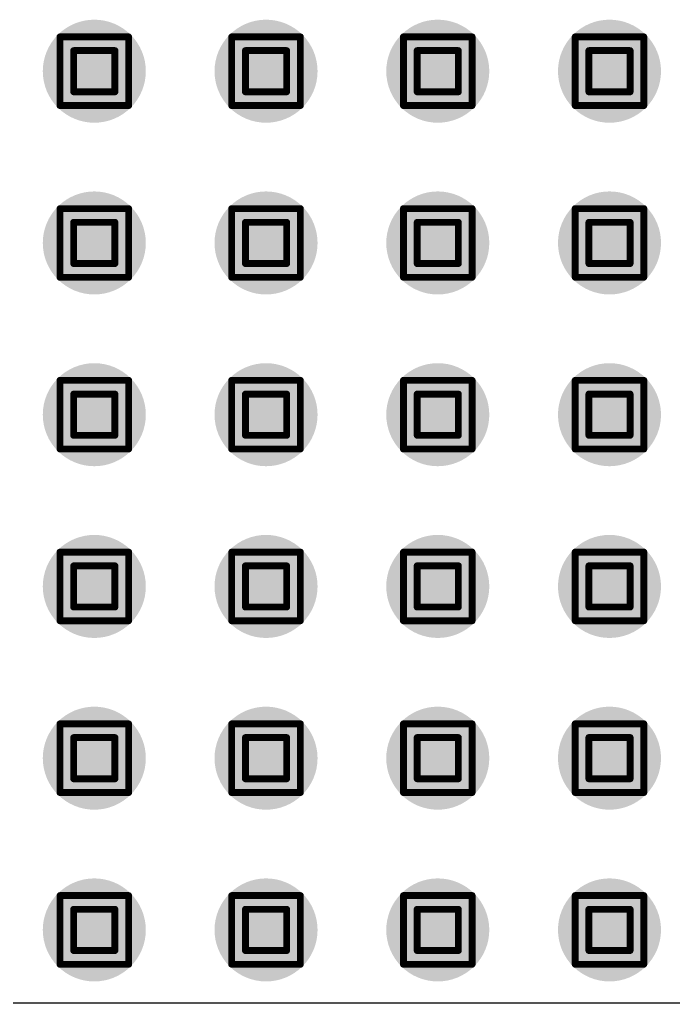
# Model space of a CAD drawing. Header units: millimetres. Extents: x -0.89 to 0.88, y -1.01 to 1.57.
# Drawn here: x 0.522 to 0.7123, y 0.3477 to 0.6341 of the extents above; entities that cross this region are included whole.
import ezdxf

# ---------------------------------------------------------------- set-up
doc = ezdxf.new("R2010")
doc.units = ezdxf.units.MM
doc.header["$MEASUREMENT"] = 0
for name, color, linetype in [('BottomLayer', 5, 'Continuous'), ('DrillDrawing', 1, 'Continuous'), ('MultiLayer', 9, 'Continuous'), ('TopLayer', 1, 'Continuous'), ('ViaHoleLayer', 16, 'Continuous')]:
    doc.layers.add(name, color=color, linetype=linetype)

msp = doc.modelspace()

# ---------------------------------------------------------------- linework, layer by layer
at = {"layer": 'BottomLayer', "const_width": 0.015}
for points in [[(0.53623, 0.61909, 1), (0.55123, 0.61909, 1)], [(0.58623, 0.61909, 1), (0.60123, 0.61909, 1)], [(0.63623, 0.61909, 1), (0.65123, 0.61909, 1)], [(0.68623, 0.61909, 1), (0.70123, 0.61909, 1)], [(0.53623, 0.56909, 1), (0.55123, 0.56909, 1)], [(0.58623, 0.56909, 1), (0.60123, 0.56909, 1)], [(0.63623, 0.56909, 1), (0.65123, 0.56909, 1)], [(0.68623, 0.56909, 1), (0.70123, 0.56909, 1)], [(0.53623, 0.51909, 1), (0.55123, 0.51909, 1)], [(0.58623, 0.51909, 1), (0.60123, 0.51909, 1)], [(0.63623, 0.51909, 1), (0.65123, 0.51909, 1)], [(0.68623, 0.51909, 1), (0.70123, 0.51909, 1)], [(0.53623, 0.46909, 1), (0.55123, 0.46909, 1)], [(0.58623, 0.46909, 1), (0.60123, 0.46909, 1)], [(0.63623, 0.46909, 1), (0.65123, 0.46909, 1)], [(0.68623, 0.46909, 1), (0.70123, 0.46909, 1)], [(0.53623, 0.41909, 1), (0.55123, 0.41909, 1)], [(0.58623, 0.41909, 1), (0.60123, 0.41909, 1)], [(0.63623, 0.41909, 1), (0.65123, 0.41909, 1)], [(0.68623, 0.41909, 1), (0.70123, 0.41909, 1)], [(0.53623, 0.36909, 1), (0.55123, 0.36909, 1)], [(0.58623, 0.36909, 1), (0.60123, 0.36909, 1)], [(0.63623, 0.36909, 1), (0.65123, 0.36909, 1)], [(0.68623, 0.36909, 1), (0.70123, 0.36909, 1)]]:
    msp.add_lwpolyline(points, format="xyb", close=True, dxfattribs=at)
at = {"layer": 'DrillDrawing', "const_width": 0.002}
for points in [[(0.53373, 0.62909), (0.55373, 0.62909)], [(0.53373, 0.60909), (0.53373, 0.62909)], [(0.55373, 0.60909), (0.55373, 0.62909)], [(0.58373, 0.62909), (0.60373, 0.62909)], [(0.58373, 0.60909), (0.58373, 0.62909)], [(0.60373, 0.60909), (0.60373, 0.62909)], [(0.63373, 0.62909), (0.65373, 0.62909)], [(0.63373, 0.60909), (0.63373, 0.62909)], [(0.65373, 0.60909), (0.65373, 0.62909)], [(0.68373, 0.62909), (0.70373, 0.62909)], [(0.68373, 0.60909), (0.68373, 0.62909)], [(0.70373, 0.60909), (0.70373, 0.62909)], [(0.53773, 0.62509), (0.54973, 0.62509)], [(0.53773, 0.61309), (0.53773, 0.62509)], [(0.54973, 0.61309), (0.54973, 0.62509)], [(0.58773, 0.62509), (0.59973, 0.62509)], [(0.58773, 0.61309), (0.58773, 0.62509)], [(0.59973, 0.61309), (0.59973, 0.62509)], [(0.63773, 0.62509), (0.64973, 0.62509)], [(0.63773, 0.61309), (0.63773, 0.62509)], [(0.64973, 0.61309), (0.64973, 0.62509)], [(0.68773, 0.62509), (0.69973, 0.62509)], [(0.68773, 0.61309), (0.68773, 0.62509)], [(0.69973, 0.61309), (0.69973, 0.62509)], [(0.53773, 0.61309), (0.54973, 0.61309)], [(0.58773, 0.61309), (0.59973, 0.61309)], [(0.63773, 0.61309), (0.64973, 0.61309)], [(0.68773, 0.61309), (0.69973, 0.61309)], [(0.53373, 0.60909), (0.55373, 0.60909)], [(0.58373, 0.60909), (0.60373, 0.60909)], [(0.63373, 0.60909), (0.65373, 0.60909)], [(0.68373, 0.60909), (0.70373, 0.60909)], [(0.53373, 0.57909), (0.55373, 0.57909)], [(0.53373, 0.55909), (0.53373, 0.57909)], [(0.55373, 0.55909), (0.55373, 0.57909)], [(0.58373, 0.57909), (0.60373, 0.57909)], [(0.58373, 0.55909), (0.58373, 0.57909)], [(0.60373, 0.55909), (0.60373, 0.57909)], [(0.63373, 0.57909), (0.65373, 0.57909)], [(0.63373, 0.55909), (0.63373, 0.57909)], [(0.65373, 0.55909), (0.65373, 0.57909)], [(0.68373, 0.57909), (0.70373, 0.57909)], [(0.68373, 0.55909), (0.68373, 0.57909)], [(0.70373, 0.55909), (0.70373, 0.57909)], [(0.53773, 0.57509), (0.54973, 0.57509)], [(0.53773, 0.56309), (0.53773, 0.57509)], [(0.54973, 0.56309), (0.54973, 0.57509)], [(0.58773, 0.57509), (0.59973, 0.57509)], [(0.58773, 0.56309), (0.58773, 0.57509)], [(0.59973, 0.56309), (0.59973, 0.57509)], [(0.63773, 0.57509), (0.64973, 0.57509)], [(0.63773, 0.56309), (0.63773, 0.57509)], [(0.64973, 0.56309), (0.64973, 0.57509)], [(0.68773, 0.57509), (0.69973, 0.57509)], [(0.68773, 0.56309), (0.68773, 0.57509)], [(0.69973, 0.56309), (0.69973, 0.57509)], [(0.53773, 0.56309), (0.54973, 0.56309)], [(0.58773, 0.56309), (0.59973, 0.56309)], [(0.63773, 0.56309), (0.64973, 0.56309)], [(0.68773, 0.56309), (0.69973, 0.56309)], [(0.53373, 0.55909), (0.55373, 0.55909)], [(0.58373, 0.55909), (0.60373, 0.55909)], [(0.63373, 0.55909), (0.65373, 0.55909)], [(0.68373, 0.55909), (0.70373, 0.55909)], [(0.53373, 0.52909), (0.55373, 0.52909)], [(0.53373, 0.50909), (0.53373, 0.52909)], [(0.55373, 0.50909), (0.55373, 0.52909)], [(0.58373, 0.52909), (0.60373, 0.52909)], [(0.58373, 0.50909), (0.58373, 0.52909)], [(0.60373, 0.50909), (0.60373, 0.52909)], [(0.63373, 0.52909), (0.65373, 0.52909)], [(0.63373, 0.50909), (0.63373, 0.52909)], [(0.65373, 0.50909), (0.65373, 0.52909)], [(0.68373, 0.52909), (0.70373, 0.52909)], [(0.68373, 0.50909), (0.68373, 0.52909)], [(0.70373, 0.50909), (0.70373, 0.52909)], [(0.53773, 0.52509), (0.54973, 0.52509)], [(0.53773, 0.51309), (0.53773, 0.52509)], [(0.54973, 0.51309), (0.54973, 0.52509)], [(0.58773, 0.52509), (0.59973, 0.52509)], [(0.58773, 0.51309), (0.58773, 0.52509)], [(0.59973, 0.51309), (0.59973, 0.52509)], [(0.63773, 0.52509), (0.64973, 0.52509)], [(0.63773, 0.51309), (0.63773, 0.52509)], [(0.64973, 0.51309), (0.64973, 0.52509)], [(0.68773, 0.52509), (0.69973, 0.52509)], [(0.68773, 0.51309), (0.68773, 0.52509)], [(0.69973, 0.51309), (0.69973, 0.52509)], [(0.53773, 0.51309), (0.54973, 0.51309)], [(0.58773, 0.51309), (0.59973, 0.51309)], [(0.63773, 0.51309), (0.64973, 0.51309)], [(0.68773, 0.51309), (0.69973, 0.51309)], [(0.53373, 0.50909), (0.55373, 0.50909)], [(0.58373, 0.50909), (0.60373, 0.50909)], [(0.63373, 0.50909), (0.65373, 0.50909)], [(0.68373, 0.50909), (0.70373, 0.50909)], [(0.53373, 0.47909), (0.55373, 0.47909)], [(0.53373, 0.45909), (0.53373, 0.47909)], [(0.55373, 0.45909), (0.55373, 0.47909)], [(0.58373, 0.47909), (0.60373, 0.47909)], [(0.58373, 0.45909), (0.58373, 0.47909)], [(0.60373, 0.45909), (0.60373, 0.47909)], [(0.63373, 0.47909), (0.65373, 0.47909)], [(0.63373, 0.45909), (0.63373, 0.47909)], [(0.65373, 0.45909), (0.65373, 0.47909)], [(0.68373, 0.47909), (0.70373, 0.47909)], [(0.68373, 0.45909), (0.68373, 0.47909)], [(0.70373, 0.45909), (0.70373, 0.47909)], [(0.53773, 0.47509), (0.54973, 0.47509)], [(0.53773, 0.46309), (0.53773, 0.47509)], [(0.54973, 0.46309), (0.54973, 0.47509)], [(0.58773, 0.47509), (0.59973, 0.47509)], [(0.58773, 0.46309), (0.58773, 0.47509)], [(0.59973, 0.46309), (0.59973, 0.47509)], [(0.63773, 0.47509), (0.64973, 0.47509)], [(0.63773, 0.46309), (0.63773, 0.47509)], [(0.64973, 0.46309), (0.64973, 0.47509)], [(0.68773, 0.47509), (0.69973, 0.47509)], [(0.68773, 0.46309), (0.68773, 0.47509)], [(0.69973, 0.46309), (0.69973, 0.47509)], [(0.53773, 0.46309), (0.54973, 0.46309)], [(0.58773, 0.46309), (0.59973, 0.46309)], [(0.63773, 0.46309), (0.64973, 0.46309)], [(0.68773, 0.46309), (0.69973, 0.46309)], [(0.53373, 0.45909), (0.55373, 0.45909)], [(0.58373, 0.45909), (0.60373, 0.45909)], [(0.63373, 0.45909), (0.65373, 0.45909)], [(0.68373, 0.45909), (0.70373, 0.45909)], [(0.53373, 0.42909), (0.55373, 0.42909)], [(0.53373, 0.40909), (0.53373, 0.42909)], [(0.55373, 0.40909), (0.55373, 0.42909)], [(0.58373, 0.42909), (0.60373, 0.42909)], [(0.58373, 0.40909), (0.58373, 0.42909)], [(0.60373, 0.40909), (0.60373, 0.42909)], [(0.63373, 0.42909), (0.65373, 0.42909)], [(0.63373, 0.40909), (0.63373, 0.42909)], [(0.65373, 0.40909), (0.65373, 0.42909)], [(0.68373, 0.42909), (0.70373, 0.42909)], [(0.68373, 0.40909), (0.68373, 0.42909)], [(0.70373, 0.40909), (0.70373, 0.42909)], [(0.53773, 0.42509), (0.54973, 0.42509)], [(0.53773, 0.41309), (0.53773, 0.42509)], [(0.54973, 0.41309), (0.54973, 0.42509)], [(0.58773, 0.42509), (0.59973, 0.42509)], [(0.58773, 0.41309), (0.58773, 0.42509)], [(0.59973, 0.41309), (0.59973, 0.42509)], [(0.63773, 0.42509), (0.64973, 0.42509)], [(0.63773, 0.41309), (0.63773, 0.42509)], [(0.64973, 0.41309), (0.64973, 0.42509)], [(0.68773, 0.42509), (0.69973, 0.42509)], [(0.68773, 0.41309), (0.68773, 0.42509)], [(0.69973, 0.41309), (0.69973, 0.42509)], [(0.53773, 0.41309), (0.54973, 0.41309)], [(0.58773, 0.41309), (0.59973, 0.41309)], [(0.63773, 0.41309), (0.64973, 0.41309)], [(0.68773, 0.41309), (0.69973, 0.41309)], [(0.53373, 0.40909), (0.55373, 0.40909)], [(0.58373, 0.40909), (0.60373, 0.40909)], [(0.63373, 0.40909), (0.65373, 0.40909)], [(0.68373, 0.40909), (0.70373, 0.40909)], [(0.53373, 0.37909), (0.55373, 0.37909)], [(0.53373, 0.35909), (0.53373, 0.37909)], [(0.55373, 0.35909), (0.55373, 0.37909)], [(0.58373, 0.37909), (0.60373, 0.37909)], [(0.58373, 0.35909), (0.58373, 0.37909)], [(0.60373, 0.35909), (0.60373, 0.37909)], [(0.63373, 0.37909), (0.65373, 0.37909)], [(0.63373, 0.35909), (0.63373, 0.37909)], [(0.65373, 0.35909), (0.65373, 0.37909)], [(0.68373, 0.37909), (0.70373, 0.37909)], [(0.68373, 0.35909), (0.68373, 0.37909)], [(0.70373, 0.35909), (0.70373, 0.37909)], [(0.53773, 0.37509), (0.54973, 0.37509)], [(0.53773, 0.36309), (0.53773, 0.37509)], [(0.54973, 0.36309), (0.54973, 0.37509)], [(0.58773, 0.37509), (0.59973, 0.37509)], [(0.58773, 0.36309), (0.58773, 0.37509)], [(0.59973, 0.36309), (0.59973, 0.37509)], [(0.63773, 0.37509), (0.64973, 0.37509)], [(0.63773, 0.36309), (0.63773, 0.37509)], [(0.64973, 0.36309), (0.64973, 0.37509)], [(0.68773, 0.37509), (0.69973, 0.37509)], [(0.68773, 0.36309), (0.68773, 0.37509)], [(0.69973, 0.36309), (0.69973, 0.37509)], [(0.53773, 0.36309), (0.54973, 0.36309)], [(0.58773, 0.36309), (0.59973, 0.36309)], [(0.63773, 0.36309), (0.64973, 0.36309)], [(0.68773, 0.36309), (0.69973, 0.36309)], [(0.53373, 0.35909), (0.55373, 0.35909)], [(0.58373, 0.35909), (0.60373, 0.35909)], [(0.63373, 0.35909), (0.65373, 0.35909)], [(0.68373, 0.35909), (0.70373, 0.35909)]]:
    msp.add_lwpolyline(points, dxfattribs=at)
at = {"layer": 'DrillDrawing', "const_width": 0.001}
for points in [[(0.53323, 0.62909, 1), (0.53423, 0.62909, 1)], [(0.53323, 0.62909, 1), (0.53423, 0.62909, 1)], [(0.55323, 0.62909, 1), (0.55423, 0.62909, 1)], [(0.55323, 0.62909, 1), (0.55423, 0.62909, 1)], [(0.58323, 0.62909, 1), (0.58423, 0.62909, 1)], [(0.58323, 0.62909, 1), (0.58423, 0.62909, 1)], [(0.60323, 0.62909, 1), (0.60423, 0.62909, 1)], [(0.60323, 0.62909, 1), (0.60423, 0.62909, 1)], [(0.63323, 0.62909, 1), (0.63423, 0.62909, 1)], [(0.63323, 0.62909, 1), (0.63423, 0.62909, 1)], [(0.65323, 0.62909, 1), (0.65423, 0.62909, 1)], [(0.65323, 0.62909, 1), (0.65423, 0.62909, 1)], [(0.68323, 0.62909, 1), (0.68423, 0.62909, 1)], [(0.68323, 0.62909, 1), (0.68423, 0.62909, 1)], [(0.70323, 0.62909, 1), (0.70423, 0.62909, 1)], [(0.70323, 0.62909, 1), (0.70423, 0.62909, 1)], [(0.53723, 0.62509, 1), (0.53823, 0.62509, 1)], [(0.53723, 0.62509, 1), (0.53823, 0.62509, 1)], [(0.54923, 0.62509, 1), (0.55023, 0.62509, 1)], [(0.54923, 0.62509, 1), (0.55023, 0.62509, 1)], [(0.58723, 0.62509, 1), (0.58823, 0.62509, 1)], [(0.58723, 0.62509, 1), (0.58823, 0.62509, 1)], [(0.59923, 0.62509, 1), (0.60023, 0.62509, 1)], [(0.59923, 0.62509, 1), (0.60023, 0.62509, 1)], [(0.63723, 0.62509, 1), (0.63823, 0.62509, 1)], [(0.63723, 0.62509, 1), (0.63823, 0.62509, 1)], [(0.64923, 0.62509, 1), (0.65023, 0.62509, 1)], [(0.64923, 0.62509, 1), (0.65023, 0.62509, 1)], [(0.68723, 0.62509, 1), (0.68823, 0.62509, 1)], [(0.68723, 0.62509, 1), (0.68823, 0.62509, 1)], [(0.69923, 0.62509, 1), (0.70023, 0.62509, 1)], [(0.69923, 0.62509, 1), (0.70023, 0.62509, 1)], [(0.53723, 0.61309, 1), (0.53823, 0.61309, 1)], [(0.53723, 0.61309, 1), (0.53823, 0.61309, 1)], [(0.54923, 0.61309, 1), (0.55023, 0.61309, 1)], [(0.54923, 0.61309, 1), (0.55023, 0.61309, 1)], [(0.58723, 0.61309, 1), (0.58823, 0.61309, 1)], [(0.58723, 0.61309, 1), (0.58823, 0.61309, 1)], [(0.59923, 0.61309, 1), (0.60023, 0.61309, 1)], [(0.59923, 0.61309, 1), (0.60023, 0.61309, 1)], [(0.63723, 0.61309, 1), (0.63823, 0.61309, 1)], [(0.63723, 0.61309, 1), (0.63823, 0.61309, 1)], [(0.64923, 0.61309, 1), (0.65023, 0.61309, 1)], [(0.64923, 0.61309, 1), (0.65023, 0.61309, 1)], [(0.68723, 0.61309, 1), (0.68823, 0.61309, 1)], [(0.68723, 0.61309, 1), (0.68823, 0.61309, 1)], [(0.69923, 0.61309, 1), (0.70023, 0.61309, 1)], [(0.69923, 0.61309, 1), (0.70023, 0.61309, 1)], [(0.53323, 0.60909, 1), (0.53423, 0.60909, 1)], [(0.53323, 0.60909, 1), (0.53423, 0.60909, 1)], [(0.55323, 0.60909, 1), (0.55423, 0.60909, 1)], [(0.55323, 0.60909, 1), (0.55423, 0.60909, 1)], [(0.58323, 0.60909, 1), (0.58423, 0.60909, 1)], [(0.58323, 0.60909, 1), (0.58423, 0.60909, 1)], [(0.60323, 0.60909, 1), (0.60423, 0.60909, 1)], [(0.60323, 0.60909, 1), (0.60423, 0.60909, 1)], [(0.63323, 0.60909, 1), (0.63423, 0.60909, 1)], [(0.63323, 0.60909, 1), (0.63423, 0.60909, 1)], [(0.65323, 0.60909, 1), (0.65423, 0.60909, 1)], [(0.65323, 0.60909, 1), (0.65423, 0.60909, 1)], [(0.68323, 0.60909, 1), (0.68423, 0.60909, 1)], [(0.68323, 0.60909, 1), (0.68423, 0.60909, 1)], [(0.70323, 0.60909, 1), (0.70423, 0.60909, 1)], [(0.70323, 0.60909, 1), (0.70423, 0.60909, 1)], [(0.53323, 0.57909, 1), (0.53423, 0.57909, 1)], [(0.53323, 0.57909, 1), (0.53423, 0.57909, 1)], [(0.55323, 0.57909, 1), (0.55423, 0.57909, 1)], [(0.55323, 0.57909, 1), (0.55423, 0.57909, 1)], [(0.58323, 0.57909, 1), (0.58423, 0.57909, 1)], [(0.58323, 0.57909, 1), (0.58423, 0.57909, 1)], [(0.60323, 0.57909, 1), (0.60423, 0.57909, 1)], [(0.60323, 0.57909, 1), (0.60423, 0.57909, 1)], [(0.63323, 0.57909, 1), (0.63423, 0.57909, 1)], [(0.63323, 0.57909, 1), (0.63423, 0.57909, 1)], [(0.65323, 0.57909, 1), (0.65423, 0.57909, 1)], [(0.65323, 0.57909, 1), (0.65423, 0.57909, 1)], [(0.68323, 0.57909, 1), (0.68423, 0.57909, 1)], [(0.68323, 0.57909, 1), (0.68423, 0.57909, 1)], [(0.70323, 0.57909, 1), (0.70423, 0.57909, 1)], [(0.70323, 0.57909, 1), (0.70423, 0.57909, 1)], [(0.53723, 0.57509, 1), (0.53823, 0.57509, 1)], [(0.53723, 0.57509, 1), (0.53823, 0.57509, 1)], [(0.54923, 0.57509, 1), (0.55023, 0.57509, 1)], [(0.54923, 0.57509, 1), (0.55023, 0.57509, 1)], [(0.58723, 0.57509, 1), (0.58823, 0.57509, 1)], [(0.58723, 0.57509, 1), (0.58823, 0.57509, 1)], [(0.59923, 0.57509, 1), (0.60023, 0.57509, 1)], [(0.59923, 0.57509, 1), (0.60023, 0.57509, 1)], [(0.63723, 0.57509, 1), (0.63823, 0.57509, 1)], [(0.63723, 0.57509, 1), (0.63823, 0.57509, 1)], [(0.64923, 0.57509, 1), (0.65023, 0.57509, 1)], [(0.64923, 0.57509, 1), (0.65023, 0.57509, 1)], [(0.68723, 0.57509, 1), (0.68823, 0.57509, 1)], [(0.68723, 0.57509, 1), (0.68823, 0.57509, 1)], [(0.69923, 0.57509, 1), (0.70023, 0.57509, 1)], [(0.69923, 0.57509, 1), (0.70023, 0.57509, 1)], [(0.53723, 0.56309, 1), (0.53823, 0.56309, 1)], [(0.53723, 0.56309, 1), (0.53823, 0.56309, 1)], [(0.54923, 0.56309, 1), (0.55023, 0.56309, 1)], [(0.54923, 0.56309, 1), (0.55023, 0.56309, 1)], [(0.58723, 0.56309, 1), (0.58823, 0.56309, 1)], [(0.58723, 0.56309, 1), (0.58823, 0.56309, 1)], [(0.59923, 0.56309, 1), (0.60023, 0.56309, 1)], [(0.59923, 0.56309, 1), (0.60023, 0.56309, 1)], [(0.63723, 0.56309, 1), (0.63823, 0.56309, 1)], [(0.63723, 0.56309, 1), (0.63823, 0.56309, 1)], [(0.64923, 0.56309, 1), (0.65023, 0.56309, 1)], [(0.64923, 0.56309, 1), (0.65023, 0.56309, 1)], [(0.68723, 0.56309, 1), (0.68823, 0.56309, 1)], [(0.68723, 0.56309, 1), (0.68823, 0.56309, 1)], [(0.69923, 0.56309, 1), (0.70023, 0.56309, 1)], [(0.69923, 0.56309, 1), (0.70023, 0.56309, 1)], [(0.53323, 0.55909, 1), (0.53423, 0.55909, 1)], [(0.53323, 0.55909, 1), (0.53423, 0.55909, 1)], [(0.55323, 0.55909, 1), (0.55423, 0.55909, 1)], [(0.55323, 0.55909, 1), (0.55423, 0.55909, 1)], [(0.58323, 0.55909, 1), (0.58423, 0.55909, 1)], [(0.58323, 0.55909, 1), (0.58423, 0.55909, 1)], [(0.60323, 0.55909, 1), (0.60423, 0.55909, 1)], [(0.60323, 0.55909, 1), (0.60423, 0.55909, 1)], [(0.63323, 0.55909, 1), (0.63423, 0.55909, 1)], [(0.63323, 0.55909, 1), (0.63423, 0.55909, 1)], [(0.65323, 0.55909, 1), (0.65423, 0.55909, 1)], [(0.65323, 0.55909, 1), (0.65423, 0.55909, 1)], [(0.68323, 0.55909, 1), (0.68423, 0.55909, 1)], [(0.68323, 0.55909, 1), (0.68423, 0.55909, 1)], [(0.70323, 0.55909, 1), (0.70423, 0.55909, 1)], [(0.70323, 0.55909, 1), (0.70423, 0.55909, 1)], [(0.53323, 0.52909, 1), (0.53423, 0.52909, 1)], [(0.53323, 0.52909, 1), (0.53423, 0.52909, 1)], [(0.55323, 0.52909, 1), (0.55423, 0.52909, 1)], [(0.55323, 0.52909, 1), (0.55423, 0.52909, 1)], [(0.58323, 0.52909, 1), (0.58423, 0.52909, 1)], [(0.58323, 0.52909, 1), (0.58423, 0.52909, 1)], [(0.60323, 0.52909, 1), (0.60423, 0.52909, 1)], [(0.60323, 0.52909, 1), (0.60423, 0.52909, 1)], [(0.63323, 0.52909, 1), (0.63423, 0.52909, 1)], [(0.63323, 0.52909, 1), (0.63423, 0.52909, 1)], [(0.65323, 0.52909, 1), (0.65423, 0.52909, 1)], [(0.65323, 0.52909, 1), (0.65423, 0.52909, 1)], [(0.68323, 0.52909, 1), (0.68423, 0.52909, 1)], [(0.68323, 0.52909, 1), (0.68423, 0.52909, 1)], [(0.70323, 0.52909, 1), (0.70423, 0.52909, 1)], [(0.70323, 0.52909, 1), (0.70423, 0.52909, 1)], [(0.53723, 0.52509, 1), (0.53823, 0.52509, 1)], [(0.53723, 0.52509, 1), (0.53823, 0.52509, 1)], [(0.54923, 0.52509, 1), (0.55023, 0.52509, 1)], [(0.54923, 0.52509, 1), (0.55023, 0.52509, 1)], [(0.58723, 0.52509, 1), (0.58823, 0.52509, 1)], [(0.58723, 0.52509, 1), (0.58823, 0.52509, 1)], [(0.59923, 0.52509, 1), (0.60023, 0.52509, 1)], [(0.59923, 0.52509, 1), (0.60023, 0.52509, 1)], [(0.63723, 0.52509, 1), (0.63823, 0.52509, 1)], [(0.63723, 0.52509, 1), (0.63823, 0.52509, 1)], [(0.64923, 0.52509, 1), (0.65023, 0.52509, 1)], [(0.64923, 0.52509, 1), (0.65023, 0.52509, 1)], [(0.68723, 0.52509, 1), (0.68823, 0.52509, 1)], [(0.68723, 0.52509, 1), (0.68823, 0.52509, 1)], [(0.69923, 0.52509, 1), (0.70023, 0.52509, 1)], [(0.69923, 0.52509, 1), (0.70023, 0.52509, 1)], [(0.53723, 0.51309, 1), (0.53823, 0.51309, 1)], [(0.53723, 0.51309, 1), (0.53823, 0.51309, 1)], [(0.54923, 0.51309, 1), (0.55023, 0.51309, 1)], [(0.54923, 0.51309, 1), (0.55023, 0.51309, 1)], [(0.58723, 0.51309, 1), (0.58823, 0.51309, 1)], [(0.58723, 0.51309, 1), (0.58823, 0.51309, 1)], [(0.59923, 0.51309, 1), (0.60023, 0.51309, 1)], [(0.59923, 0.51309, 1), (0.60023, 0.51309, 1)], [(0.63723, 0.51309, 1), (0.63823, 0.51309, 1)], [(0.63723, 0.51309, 1), (0.63823, 0.51309, 1)], [(0.64923, 0.51309, 1), (0.65023, 0.51309, 1)], [(0.64923, 0.51309, 1), (0.65023, 0.51309, 1)], [(0.68723, 0.51309, 1), (0.68823, 0.51309, 1)], [(0.68723, 0.51309, 1), (0.68823, 0.51309, 1)], [(0.69923, 0.51309, 1), (0.70023, 0.51309, 1)], [(0.69923, 0.51309, 1), (0.70023, 0.51309, 1)], [(0.53323, 0.50909, 1), (0.53423, 0.50909, 1)], [(0.53323, 0.50909, 1), (0.53423, 0.50909, 1)], [(0.55323, 0.50909, 1), (0.55423, 0.50909, 1)], [(0.55323, 0.50909, 1), (0.55423, 0.50909, 1)], [(0.58323, 0.50909, 1), (0.58423, 0.50909, 1)], [(0.58323, 0.50909, 1), (0.58423, 0.50909, 1)], [(0.60323, 0.50909, 1), (0.60423, 0.50909, 1)], [(0.60323, 0.50909, 1), (0.60423, 0.50909, 1)], [(0.63323, 0.50909, 1), (0.63423, 0.50909, 1)], [(0.63323, 0.50909, 1), (0.63423, 0.50909, 1)], [(0.65323, 0.50909, 1), (0.65423, 0.50909, 1)], [(0.65323, 0.50909, 1), (0.65423, 0.50909, 1)], [(0.68323, 0.50909, 1), (0.68423, 0.50909, 1)], [(0.68323, 0.50909, 1), (0.68423, 0.50909, 1)], [(0.70323, 0.50909, 1), (0.70423, 0.50909, 1)], [(0.70323, 0.50909, 1), (0.70423, 0.50909, 1)], [(0.53323, 0.47909, 1), (0.53423, 0.47909, 1)], [(0.53323, 0.47909, 1), (0.53423, 0.47909, 1)], [(0.55323, 0.47909, 1), (0.55423, 0.47909, 1)], [(0.55323, 0.47909, 1), (0.55423, 0.47909, 1)], [(0.58323, 0.47909, 1), (0.58423, 0.47909, 1)], [(0.58323, 0.47909, 1), (0.58423, 0.47909, 1)], [(0.60323, 0.47909, 1), (0.60423, 0.47909, 1)], [(0.60323, 0.47909, 1), (0.60423, 0.47909, 1)], [(0.63323, 0.47909, 1), (0.63423, 0.47909, 1)], [(0.63323, 0.47909, 1), (0.63423, 0.47909, 1)], [(0.65323, 0.47909, 1), (0.65423, 0.47909, 1)], [(0.65323, 0.47909, 1), (0.65423, 0.47909, 1)], [(0.68323, 0.47909, 1), (0.68423, 0.47909, 1)], [(0.68323, 0.47909, 1), (0.68423, 0.47909, 1)], [(0.70323, 0.47909, 1), (0.70423, 0.47909, 1)], [(0.70323, 0.47909, 1), (0.70423, 0.47909, 1)], [(0.53723, 0.47509, 1), (0.53823, 0.47509, 1)], [(0.53723, 0.47509, 1), (0.53823, 0.47509, 1)], [(0.54923, 0.47509, 1), (0.55023, 0.47509, 1)], [(0.54923, 0.47509, 1), (0.55023, 0.47509, 1)], [(0.58723, 0.47509, 1), (0.58823, 0.47509, 1)], [(0.58723, 0.47509, 1), (0.58823, 0.47509, 1)], [(0.59923, 0.47509, 1), (0.60023, 0.47509, 1)], [(0.59923, 0.47509, 1), (0.60023, 0.47509, 1)], [(0.63723, 0.47509, 1), (0.63823, 0.47509, 1)], [(0.63723, 0.47509, 1), (0.63823, 0.47509, 1)], [(0.64923, 0.47509, 1), (0.65023, 0.47509, 1)], [(0.64923, 0.47509, 1), (0.65023, 0.47509, 1)], [(0.68723, 0.47509, 1), (0.68823, 0.47509, 1)], [(0.68723, 0.47509, 1), (0.68823, 0.47509, 1)], [(0.69923, 0.47509, 1), (0.70023, 0.47509, 1)], [(0.69923, 0.47509, 1), (0.70023, 0.47509, 1)], [(0.53723, 0.46309, 1), (0.53823, 0.46309, 1)], [(0.53723, 0.46309, 1), (0.53823, 0.46309, 1)], [(0.54923, 0.46309, 1), (0.55023, 0.46309, 1)], [(0.54923, 0.46309, 1), (0.55023, 0.46309, 1)], [(0.58723, 0.46309, 1), (0.58823, 0.46309, 1)], [(0.58723, 0.46309, 1), (0.58823, 0.46309, 1)], [(0.59923, 0.46309, 1), (0.60023, 0.46309, 1)], [(0.59923, 0.46309, 1), (0.60023, 0.46309, 1)], [(0.63723, 0.46309, 1), (0.63823, 0.46309, 1)], [(0.63723, 0.46309, 1), (0.63823, 0.46309, 1)], [(0.64923, 0.46309, 1), (0.65023, 0.46309, 1)], [(0.64923, 0.46309, 1), (0.65023, 0.46309, 1)], [(0.68723, 0.46309, 1), (0.68823, 0.46309, 1)], [(0.68723, 0.46309, 1), (0.68823, 0.46309, 1)], [(0.69923, 0.46309, 1), (0.70023, 0.46309, 1)], [(0.69923, 0.46309, 1), (0.70023, 0.46309, 1)], [(0.53323, 0.45909, 1), (0.53423, 0.45909, 1)], [(0.53323, 0.45909, 1), (0.53423, 0.45909, 1)], [(0.55323, 0.45909, 1), (0.55423, 0.45909, 1)], [(0.55323, 0.45909, 1), (0.55423, 0.45909, 1)], [(0.58323, 0.45909, 1), (0.58423, 0.45909, 1)], [(0.58323, 0.45909, 1), (0.58423, 0.45909, 1)], [(0.60323, 0.45909, 1), (0.60423, 0.45909, 1)], [(0.60323, 0.45909, 1), (0.60423, 0.45909, 1)], [(0.63323, 0.45909, 1), (0.63423, 0.45909, 1)], [(0.63323, 0.45909, 1), (0.63423, 0.45909, 1)], [(0.65323, 0.45909, 1), (0.65423, 0.45909, 1)], [(0.65323, 0.45909, 1), (0.65423, 0.45909, 1)], [(0.68323, 0.45909, 1), (0.68423, 0.45909, 1)], [(0.68323, 0.45909, 1), (0.68423, 0.45909, 1)], [(0.70323, 0.45909, 1), (0.70423, 0.45909, 1)], [(0.70323, 0.45909, 1), (0.70423, 0.45909, 1)], [(0.53323, 0.42909, 1), (0.53423, 0.42909, 1)], [(0.53323, 0.42909, 1), (0.53423, 0.42909, 1)], [(0.55323, 0.42909, 1), (0.55423, 0.42909, 1)], [(0.55323, 0.42909, 1), (0.55423, 0.42909, 1)], [(0.58323, 0.42909, 1), (0.58423, 0.42909, 1)], [(0.58323, 0.42909, 1), (0.58423, 0.42909, 1)], [(0.60323, 0.42909, 1), (0.60423, 0.42909, 1)], [(0.60323, 0.42909, 1), (0.60423, 0.42909, 1)], [(0.63323, 0.42909, 1), (0.63423, 0.42909, 1)], [(0.63323, 0.42909, 1), (0.63423, 0.42909, 1)], [(0.65323, 0.42909, 1), (0.65423, 0.42909, 1)], [(0.65323, 0.42909, 1), (0.65423, 0.42909, 1)], [(0.68323, 0.42909, 1), (0.68423, 0.42909, 1)], [(0.68323, 0.42909, 1), (0.68423, 0.42909, 1)], [(0.70323, 0.42909, 1), (0.70423, 0.42909, 1)], [(0.70323, 0.42909, 1), (0.70423, 0.42909, 1)], [(0.53723, 0.42509, 1), (0.53823, 0.42509, 1)], [(0.53723, 0.42509, 1), (0.53823, 0.42509, 1)], [(0.54923, 0.42509, 1), (0.55023, 0.42509, 1)], [(0.54923, 0.42509, 1), (0.55023, 0.42509, 1)], [(0.58723, 0.42509, 1), (0.58823, 0.42509, 1)], [(0.58723, 0.42509, 1), (0.58823, 0.42509, 1)], [(0.59923, 0.42509, 1), (0.60023, 0.42509, 1)], [(0.59923, 0.42509, 1), (0.60023, 0.42509, 1)], [(0.63723, 0.42509, 1), (0.63823, 0.42509, 1)], [(0.63723, 0.42509, 1), (0.63823, 0.42509, 1)], [(0.64923, 0.42509, 1), (0.65023, 0.42509, 1)], [(0.64923, 0.42509, 1), (0.65023, 0.42509, 1)], [(0.68723, 0.42509, 1), (0.68823, 0.42509, 1)], [(0.68723, 0.42509, 1), (0.68823, 0.42509, 1)], [(0.69923, 0.42509, 1), (0.70023, 0.42509, 1)], [(0.69923, 0.42509, 1), (0.70023, 0.42509, 1)], [(0.53723, 0.41309, 1), (0.53823, 0.41309, 1)], [(0.53723, 0.41309, 1), (0.53823, 0.41309, 1)], [(0.54923, 0.41309, 1), (0.55023, 0.41309, 1)], [(0.54923, 0.41309, 1), (0.55023, 0.41309, 1)], [(0.58723, 0.41309, 1), (0.58823, 0.41309, 1)], [(0.58723, 0.41309, 1), (0.58823, 0.41309, 1)], [(0.59923, 0.41309, 1), (0.60023, 0.41309, 1)], [(0.59923, 0.41309, 1), (0.60023, 0.41309, 1)], [(0.63723, 0.41309, 1), (0.63823, 0.41309, 1)], [(0.63723, 0.41309, 1), (0.63823, 0.41309, 1)], [(0.64923, 0.41309, 1), (0.65023, 0.41309, 1)], [(0.64923, 0.41309, 1), (0.65023, 0.41309, 1)], [(0.68723, 0.41309, 1), (0.68823, 0.41309, 1)], [(0.68723, 0.41309, 1), (0.68823, 0.41309, 1)], [(0.69923, 0.41309, 1), (0.70023, 0.41309, 1)], [(0.69923, 0.41309, 1), (0.70023, 0.41309, 1)], [(0.53323, 0.40909, 1), (0.53423, 0.40909, 1)], [(0.53323, 0.40909, 1), (0.53423, 0.40909, 1)], [(0.55323, 0.40909, 1), (0.55423, 0.40909, 1)], [(0.55323, 0.40909, 1), (0.55423, 0.40909, 1)], [(0.58323, 0.40909, 1), (0.58423, 0.40909, 1)], [(0.58323, 0.40909, 1), (0.58423, 0.40909, 1)], [(0.60323, 0.40909, 1), (0.60423, 0.40909, 1)], [(0.60323, 0.40909, 1), (0.60423, 0.40909, 1)], [(0.63323, 0.40909, 1), (0.63423, 0.40909, 1)], [(0.63323, 0.40909, 1), (0.63423, 0.40909, 1)], [(0.65323, 0.40909, 1), (0.65423, 0.40909, 1)], [(0.65323, 0.40909, 1), (0.65423, 0.40909, 1)], [(0.68323, 0.40909, 1), (0.68423, 0.40909, 1)], [(0.68323, 0.40909, 1), (0.68423, 0.40909, 1)], [(0.70323, 0.40909, 1), (0.70423, 0.40909, 1)], [(0.70323, 0.40909, 1), (0.70423, 0.40909, 1)], [(0.53323, 0.37909, 1), (0.53423, 0.37909, 1)], [(0.53323, 0.37909, 1), (0.53423, 0.37909, 1)], [(0.55323, 0.37909, 1), (0.55423, 0.37909, 1)], [(0.55323, 0.37909, 1), (0.55423, 0.37909, 1)], [(0.58323, 0.37909, 1), (0.58423, 0.37909, 1)], [(0.58323, 0.37909, 1), (0.58423, 0.37909, 1)], [(0.60323, 0.37909, 1), (0.60423, 0.37909, 1)], [(0.60323, 0.37909, 1), (0.60423, 0.37909, 1)], [(0.63323, 0.37909, 1), (0.63423, 0.37909, 1)], [(0.63323, 0.37909, 1), (0.63423, 0.37909, 1)], [(0.65323, 0.37909, 1), (0.65423, 0.37909, 1)], [(0.65323, 0.37909, 1), (0.65423, 0.37909, 1)], [(0.68323, 0.37909, 1), (0.68423, 0.37909, 1)], [(0.68323, 0.37909, 1), (0.68423, 0.37909, 1)], [(0.70323, 0.37909, 1), (0.70423, 0.37909, 1)], [(0.70323, 0.37909, 1), (0.70423, 0.37909, 1)], [(0.53723, 0.37509, 1), (0.53823, 0.37509, 1)], [(0.53723, 0.37509, 1), (0.53823, 0.37509, 1)], [(0.54923, 0.37509, 1), (0.55023, 0.37509, 1)], [(0.54923, 0.37509, 1), (0.55023, 0.37509, 1)], [(0.58723, 0.37509, 1), (0.58823, 0.37509, 1)], [(0.58723, 0.37509, 1), (0.58823, 0.37509, 1)], [(0.59923, 0.37509, 1), (0.60023, 0.37509, 1)], [(0.59923, 0.37509, 1), (0.60023, 0.37509, 1)], [(0.63723, 0.37509, 1), (0.63823, 0.37509, 1)], [(0.63723, 0.37509, 1), (0.63823, 0.37509, 1)], [(0.64923, 0.37509, 1), (0.65023, 0.37509, 1)], [(0.64923, 0.37509, 1), (0.65023, 0.37509, 1)], [(0.68723, 0.37509, 1), (0.68823, 0.37509, 1)], [(0.68723, 0.37509, 1), (0.68823, 0.37509, 1)], [(0.69923, 0.37509, 1), (0.70023, 0.37509, 1)], [(0.69923, 0.37509, 1), (0.70023, 0.37509, 1)], [(0.53723, 0.36309, 1), (0.53823, 0.36309, 1)], [(0.53723, 0.36309, 1), (0.53823, 0.36309, 1)], [(0.54923, 0.36309, 1), (0.55023, 0.36309, 1)], [(0.54923, 0.36309, 1), (0.55023, 0.36309, 1)], [(0.58723, 0.36309, 1), (0.58823, 0.36309, 1)], [(0.58723, 0.36309, 1), (0.58823, 0.36309, 1)], [(0.59923, 0.36309, 1), (0.60023, 0.36309, 1)], [(0.59923, 0.36309, 1), (0.60023, 0.36309, 1)], [(0.63723, 0.36309, 1), (0.63823, 0.36309, 1)], [(0.63723, 0.36309, 1), (0.63823, 0.36309, 1)], [(0.64923, 0.36309, 1), (0.65023, 0.36309, 1)], [(0.64923, 0.36309, 1), (0.65023, 0.36309, 1)], [(0.68723, 0.36309, 1), (0.68823, 0.36309, 1)], [(0.68723, 0.36309, 1), (0.68823, 0.36309, 1)], [(0.69923, 0.36309, 1), (0.70023, 0.36309, 1)], [(0.69923, 0.36309, 1), (0.70023, 0.36309, 1)], [(0.53323, 0.35909, 1), (0.53423, 0.35909, 1)], [(0.53323, 0.35909, 1), (0.53423, 0.35909, 1)], [(0.55323, 0.35909, 1), (0.55423, 0.35909, 1)], [(0.55323, 0.35909, 1), (0.55423, 0.35909, 1)], [(0.58323, 0.35909, 1), (0.58423, 0.35909, 1)], [(0.58323, 0.35909, 1), (0.58423, 0.35909, 1)], [(0.60323, 0.35909, 1), (0.60423, 0.35909, 1)], [(0.60323, 0.35909, 1), (0.60423, 0.35909, 1)], [(0.63323, 0.35909, 1), (0.63423, 0.35909, 1)], [(0.63323, 0.35909, 1), (0.63423, 0.35909, 1)], [(0.65323, 0.35909, 1), (0.65423, 0.35909, 1)], [(0.65323, 0.35909, 1), (0.65423, 0.35909, 1)], [(0.68323, 0.35909, 1), (0.68423, 0.35909, 1)], [(0.68323, 0.35909, 1), (0.68423, 0.35909, 1)], [(0.70323, 0.35909, 1), (0.70423, 0.35909, 1)], [(0.70323, 0.35909, 1), (0.70423, 0.35909, 1)]]:
    msp.add_lwpolyline(points, format="xyb", close=True, dxfattribs=at)
at = {"layer": 'MultiLayer', "const_width": 0.015}
for points in [[(0.53623, 0.61909, 1), (0.55123, 0.61909, 1)], [(0.58623, 0.61909, 1), (0.60123, 0.61909, 1)], [(0.63623, 0.61909, 1), (0.65123, 0.61909, 1)], [(0.68623, 0.61909, 1), (0.70123, 0.61909, 1)], [(0.53623, 0.56909, 1), (0.55123, 0.56909, 1)], [(0.58623, 0.56909, 1), (0.60123, 0.56909, 1)], [(0.63623, 0.56909, 1), (0.65123, 0.56909, 1)], [(0.68623, 0.56909, 1), (0.70123, 0.56909, 1)], [(0.53623, 0.51909, 1), (0.55123, 0.51909, 1)], [(0.58623, 0.51909, 1), (0.60123, 0.51909, 1)], [(0.63623, 0.51909, 1), (0.65123, 0.51909, 1)], [(0.68623, 0.51909, 1), (0.70123, 0.51909, 1)], [(0.53623, 0.46909, 1), (0.55123, 0.46909, 1)], [(0.58623, 0.46909, 1), (0.60123, 0.46909, 1)], [(0.63623, 0.46909, 1), (0.65123, 0.46909, 1)], [(0.68623, 0.46909, 1), (0.70123, 0.46909, 1)], [(0.53623, 0.41909, 1), (0.55123, 0.41909, 1)], [(0.58623, 0.41909, 1), (0.60123, 0.41909, 1)], [(0.63623, 0.41909, 1), (0.65123, 0.41909, 1)], [(0.68623, 0.41909, 1), (0.70123, 0.41909, 1)], [(0.53623, 0.36909, 1), (0.55123, 0.36909, 1)], [(0.58623, 0.36909, 1), (0.60123, 0.36909, 1)], [(0.63623, 0.36909, 1), (0.65123, 0.36909, 1)], [(0.68623, 0.36909, 1), (0.70123, 0.36909, 1)]]:
    msp.add_lwpolyline(points, format="xyb", close=True, dxfattribs=at)
at = {"layer": 'TopLayer'}
msp.add_line((0.872, 0.34772), (0.41061, 0.34772), dxfattribs=at)
at = {"layer": 'TopLayer', "const_width": 0.015}
for points in [[(0.53623, 0.61909, 1), (0.55123, 0.61909, 1)], [(0.58623, 0.61909, 1), (0.60123, 0.61909, 1)], [(0.63623, 0.61909, 1), (0.65123, 0.61909, 1)], [(0.68623, 0.61909, 1), (0.70123, 0.61909, 1)], [(0.53623, 0.56909, 1), (0.55123, 0.56909, 1)], [(0.58623, 0.56909, 1), (0.60123, 0.56909, 1)], [(0.63623, 0.56909, 1), (0.65123, 0.56909, 1)], [(0.68623, 0.56909, 1), (0.70123, 0.56909, 1)], [(0.53623, 0.51909, 1), (0.55123, 0.51909, 1)], [(0.58623, 0.51909, 1), (0.60123, 0.51909, 1)], [(0.63623, 0.51909, 1), (0.65123, 0.51909, 1)], [(0.68623, 0.51909, 1), (0.70123, 0.51909, 1)], [(0.53623, 0.46909, 1), (0.55123, 0.46909, 1)], [(0.58623, 0.46909, 1), (0.60123, 0.46909, 1)], [(0.63623, 0.46909, 1), (0.65123, 0.46909, 1)], [(0.68623, 0.46909, 1), (0.70123, 0.46909, 1)], [(0.53623, 0.41909, 1), (0.55123, 0.41909, 1)], [(0.58623, 0.41909, 1), (0.60123, 0.41909, 1)], [(0.63623, 0.41909, 1), (0.65123, 0.41909, 1)], [(0.68623, 0.41909, 1), (0.70123, 0.41909, 1)], [(0.53623, 0.36909, 1), (0.55123, 0.36909, 1)], [(0.58623, 0.36909, 1), (0.60123, 0.36909, 1)], [(0.63623, 0.36909, 1), (0.65123, 0.36909, 1)], [(0.68623, 0.36909, 1), (0.70123, 0.36909, 1)]]:
    msp.add_lwpolyline(points, format="xyb", close=True, dxfattribs=at)
at = {"layer": 'ViaHoleLayer', "const_width": 0.01}
for points in [[(0.53873, 0.61909, 1), (0.54873, 0.61909, 1)], [(0.58873, 0.61909, 1), (0.59873, 0.61909, 1)], [(0.63873, 0.61909, 1), (0.64873, 0.61909, 1)], [(0.68873, 0.61909, 1), (0.69873, 0.61909, 1)], [(0.53873, 0.56909, 1), (0.54873, 0.56909, 1)], [(0.58873, 0.56909, 1), (0.59873, 0.56909, 1)], [(0.63873, 0.56909, 1), (0.64873, 0.56909, 1)], [(0.68873, 0.56909, 1), (0.69873, 0.56909, 1)], [(0.53873, 0.51909, 1), (0.54873, 0.51909, 1)], [(0.58873, 0.51909, 1), (0.59873, 0.51909, 1)], [(0.63873, 0.51909, 1), (0.64873, 0.51909, 1)], [(0.68873, 0.51909, 1), (0.69873, 0.51909, 1)], [(0.53873, 0.46909, 1), (0.54873, 0.46909, 1)], [(0.58873, 0.46909, 1), (0.59873, 0.46909, 1)], [(0.63873, 0.46909, 1), (0.64873, 0.46909, 1)], [(0.68873, 0.46909, 1), (0.69873, 0.46909, 1)], [(0.53873, 0.41909, 1), (0.54873, 0.41909, 1)], [(0.58873, 0.41909, 1), (0.59873, 0.41909, 1)], [(0.63873, 0.41909, 1), (0.64873, 0.41909, 1)], [(0.68873, 0.41909, 1), (0.69873, 0.41909, 1)], [(0.53873, 0.36909, 1), (0.54873, 0.36909, 1)], [(0.58873, 0.36909, 1), (0.59873, 0.36909, 1)], [(0.63873, 0.36909, 1), (0.64873, 0.36909, 1)], [(0.68873, 0.36909, 1), (0.69873, 0.36909, 1)]]:
    msp.add_lwpolyline(points, format="xyb", close=True, dxfattribs=at)

doc.saveas('drawing.dxf')
